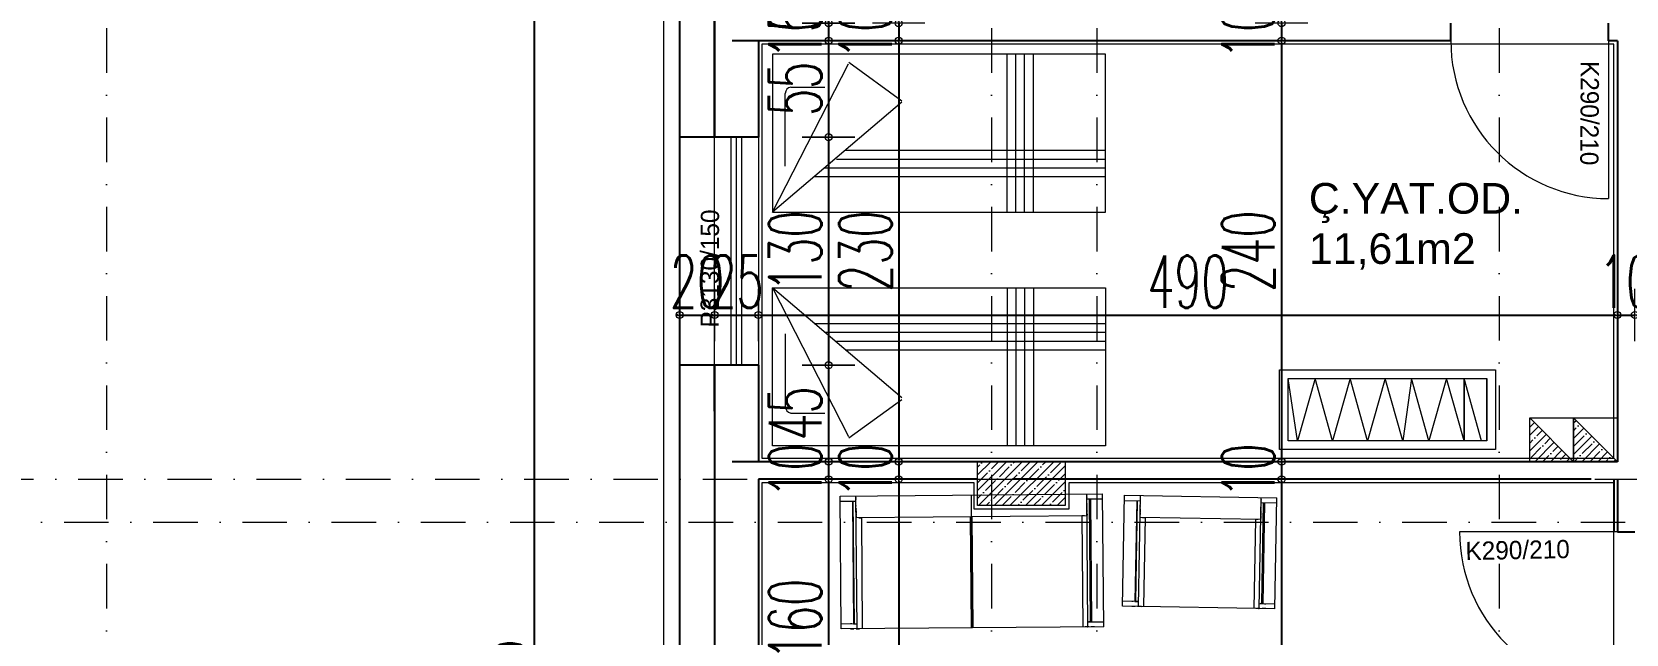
# Model space of a CAD drawing. Header units: millimetres. Extents: x -16104 to 67872, y -88009 to 12107.
# Drawn here: x 29097 to 30007, y -7058 to -6715 of the extents above; entities that cross this region are included whole.
import ezdxf

# ---------------------------------------------------------------- set-up
doc = ezdxf.new("R2010")
doc.units = ezdxf.units.MM
doc.linetypes.add('DASHDOTX2', pattern=[50.8, 25.4, -12.7, 0, -12.7])
doc.layers.get('0').update_dxf_attribs({"color": 241})
for name, color, linetype, lineweight in [('akslar', 144, 'Continuous', 20), ('baca', 46, 'Continuous', 5), ('bacas', 11, 'Continuous', 5), ('duvar', 123, 'Continuous', 25), ('emsal&kolon', 1, 'Continuous', 5), ('kapı', 3, 'Continuous', 5), ('kolon', 1, 'Continuous', 5), ('OLCU', 54, 'Continuous', 13), ('pencere', 5, 'Continuous', 5), ('POZ', 36, 'Continuous', 18), ('SıVA', 40, 'Continuous', 9), ('tefriş', 30, 'Continuous', 5), ('ÖLÇÜ', 252, 'Continuous', 20)]:
    doc.layers.add(name, color=color, linetype=linetype, lineweight=lineweight)
doc.styles.add('DIM', font='Txttw.shx', dxfattribs={"width": 0.6})
doc.styles.add('M2', font='stylu.ttf', dxfattribs={"height": 10})
doc.dimstyles.new('50', dxfattribs={"dimscale": 0, "dimtxt": 30, "dimasz": 1, "dimexe": 0, "dimexo": 2, "dimgap": 4, "dimtad": 1, "dimdec": 0, "dimzin": 0, "dimdsep": 46, "dimtxsty": 'DIM', "dimblk1": 'DOT', "dimblk2": 'DOT', "dimsah": 1, "dimcen": 1.5, "dimdle": 3, "dimse1": 1, "dimse2": 1, "dimclrd": 256, "dimclre": 9, "dimclrt": 256, "dimadec": 0, "dimazin": 0, "dimtfac": 0.24, "dimtdec": 0, "dimtix": 1, "dimtmove": 2, "dimatfit": 3, "dimldrblk": 'DOT', "dimfxl": 0, "dimtolj": 1, "dimtzin": 15, "dimarcsym": 0})

# ---------------------------------------------------------------- blocks, each defined once
blk = doc.blocks.new('NEWBLOCK4')
at = {"layer": 'bacas'}
for p, q in [((-0.8505, 0.5894), (-0.8505, 2.0869)), ((-0.093, 2.0869), (-0.8505, 2.0869)), ((-0.8205, 2.0869), (-0.8205, 1.9969)), ((-0.8205, 2.0169), (-0.1205, 2.0169)), ((-0.1205, 2.0119), (-0.8205, 2.0119)), ((-0.1205, 1.9969), (-0.1205, 2.0869)), ((-0.1205, 2.0269), (-0.1205, 2.0344)), ((-0.1205, 2.0169), (-0.1205, 2.0019)), ((-0.1205, 2.0144), (-0.1205, 2.0119)), ((-0.093, 2.0869), (-0.093, 0.5894)), ((-0.093, 2.0344), (-0.093, 2.0144)), ((-0.093, 2.0019), (-0.093, 1.9819)), ((-0.093, 1.9969), (-0.8505, 1.9969)), ((-0.8405, 1.9969), (-0.838, 1.9969)), ((-0.833, 1.9969), (-0.8305, 1.9969)), ((-0.7955, 1.9969), (-0.793, 1.9969)), ((-0.788, 1.9969), (-0.7855, 1.9969)), ((-0.7805, 1.9969), (-0.778, 1.9969)), ((-0.773, 1.9969), (-0.7705, 1.9969)), ((-0.768, 1.9969), (-0.763, 1.9969)), ((-0.7605, 1.9969), (-0.758, 1.9969)), ((-0.7555, 1.9969), (-0.753, 1.9969)), ((-0.7505, 1.9969), (-0.748, 1.9969)), ((-0.7455, 1.9969), (-0.743, 1.9969)), ((-0.7405, 1.9969), (-0.738, 1.9969)), ((-0.7355, 1.9969), (-0.733, 1.9969)), ((-0.7305, 1.9969), (-0.728, 1.9969)), ((-0.7255, 1.9969), (-0.7255, 0.6794)), ((-0.7255, 1.9969), (-0.7255, 1.9944)), ((-0.7255, 1.9819), (-0.7255, 1.9669)), ((-0.7255, 1.9669), (-0.093, 1.9669)), ((-0.093, 1.9944), (-0.093, 1.9969)), ((-0.8505, 1.3369), (-0.093, 1.3369)), ((-0.093, 1.3425), (-0.7255, 1.3425)), ((-0.093, 1.3319), (-0.7255, 1.3319)), ((-0.093, 0.6794), (-0.8505, 0.6794)), ((-0.8405, 0.6794), (-0.838, 0.6794)), ((-0.833, 0.6794), (-0.8305, 0.6794)), ((-0.8205, 0.5894), (-0.8205, 0.6794)), ((-0.1205, 0.6644), (-0.8205, 0.6644)), ((-0.8205, 0.6594), (-0.1205, 0.6594)), ((-0.7955, 0.6794), (-0.793, 0.6794)), ((-0.788, 0.6794), (-0.7855, 0.6794)), ((-0.7805, 0.6794), (-0.778, 0.6794)), ((-0.773, 0.6794), (-0.7705, 0.6794)), ((-0.768, 0.6794), (-0.763, 0.6794)), ((-0.7605, 0.6794), (-0.758, 0.6794)), ((-0.7555, 0.6794), (-0.753, 0.6794)), ((-0.7505, 0.6794), (-0.748, 0.6794)), ((-0.7455, 0.6794), (-0.743, 0.6794)), ((-0.7405, 0.6794), (-0.738, 0.6794)), ((-0.7355, 0.6794), (-0.733, 0.6794)), ((-0.7305, 0.6794), (-0.728, 0.6794)), ((-0.7255, 0.6944), (-0.7255, 0.7094)), ((-0.7255, 0.7094), (-0.093, 0.7094)), ((-0.7255, 0.6794), (-0.7255, 0.6819)), ((-0.1205, 0.6794), (-0.1205, 0.5894)), ((-0.1205, 0.6594), (-0.1205, 0.6744)), ((-0.1205, 0.6619), (-0.1205, 0.6644)), ((-0.1205, 0.6494), (-0.1205, 0.6419)), ((-0.093, 0.6744), (-0.093, 0.6944)), ((-0.093, 0.6819), (-0.093, 0.6794)), ((-0.093, 0.6419), (-0.093, 0.6619)), ((-0.093, 0.5894), (-0.8505, 0.5894))]:
    blk.add_line(p, q, dxfattribs=at)
blk = doc.blocks.new('tekli.')
at = {"layer": 'bacas'}
for p, q in [((43.44, 0), (-43.44, 0)), ((-43.44, 0), (-43.44, -63.16)), ((-38.19, 0), (-36.19, 0)), ((-34.94, 0), (-32.94, 0)), ((-34.19, 0), (-34.44, 0)), ((-34.44, 0), (-34.44, -63.16)), ((-31.44, -50.66), (-31.44, 0)), ((31.44, -50.66), (31.44, 0)), ((34.94, 0), (32.94, 0)), ((34.19, 0), (34.44, 0)), ((34.44, 0), (34.44, -63.16)), ((38.19, 0), (36.19, 0)), ((43.44, 0), (43.44, -63.16)), ((-34.44, -2.75), (-43.44, -2.75)), ((-37.44, -2.75), (-38.19, -2.75)), ((-36.44, -60.16), (-36.44, -2.75)), ((-36.44, -2.75), (-34.94, -2.75)), ((-36.19, -2.75), (-35.94, -2.75)), ((-35.94, -2.75), (-35.94, -60.16)), ((34.44, -2.75), (43.44, -2.75)), ((36.44, -2.75), (34.94, -2.75)), ((35.94, -2.75), (35.94, -60.16)), ((36.19, -2.75), (35.94, -2.75)), ((36.44, -60.16), (36.44, -2.75)), ((37.44, -2.75), (38.19, -2.75)), ((34.44, -50.66), (-34.44, -50.66)), ((-34.44, -50.66), (-34.19, -50.66)), ((-34.44, -51.16), (-34.44, -50.91)), ((-34.44, -51.66), (-34.44, -51.41)), ((-34.44, -52.16), (-34.44, -51.91)), ((-34.44, -52.66), (-34.44, -52.41)), ((-34.44, -53.16), (-34.44, -52.91)), ((-34.44, -53.66), (-34.44, -53.41)), ((-34.44, -54.16), (-34.44, -53.91)), ((-34.44, -54.91), (-34.44, -54.41)), ((-32.94, -50.66), (-31.44, -50.66)), ((32.94, -50.66), (31.44, -50.66)), ((34.44, -50.66), (34.19, -50.66)), ((34.44, -51.16), (34.44, -50.91)), ((34.44, -51.66), (34.44, -51.41)), ((34.44, -52.16), (34.44, -51.91)), ((34.44, -52.66), (34.44, -52.41)), ((34.44, -53.16), (34.44, -52.91)), ((34.44, -53.66), (34.44, -53.41)), ((34.44, -54.16), (34.44, -53.91)), ((34.44, -54.91), (34.44, -54.41)), ((-43.44, -60.16), (-34.44, -60.16)), ((-43.44, -63.16), (43.44, -63.16)), ((-34.44, -55.41), (-34.44, -55.16)), ((-34.44, -56.16), (-34.44, -55.91)), ((-34.44, -56.91), (-34.44, -56.66)), ((-34.44, -57.66), (-34.44, -57.41)), ((-34.44, -61.41), (-34.44, -61.16)), ((-34.44, -62.16), (-34.44, -61.91)), ((34.44, -55.41), (34.44, -55.16)), ((34.44, -56.16), (34.44, -55.91)), ((34.44, -56.91), (34.44, -56.66)), ((34.44, -57.66), (34.44, -57.41)), ((43.44, -60.16), (34.44, -60.16)), ((34.44, -61.41), (34.44, -61.16)), ((34.44, -62.16), (34.44, -61.91))]:
    blk.add_line(p, q, dxfattribs=at)
blk = doc.blocks.new('cv')
at = {"layer": 'tefriş', "linetype": 'ByBlock'}
for p, q in [((-13586.28, -26708.58), (-13586.28, -26744.07)), ((-13573.28, -26708.58), (-13573.28, -26744.07))]:
    blk.add_line(p, q, dxfattribs=at)
for points in [[(-13591.28, -26703.58), (-13468.02, -26703.58), (-13468.02, -26749.07), (-13591.28, -26749.07)], [(-13586.28, -26708.58), (-13473.02, -26708.58), (-13473.02, -26744.07), (-13586.28, -26744.07)]]:
    blk.add_lwpolyline(points, close=True, dxfattribs=at)
blk.add_lwpolyline([(-13583.28, -26708.58), (-13573.28, -26744.07), (-13573.28, -26708.58), (-13563.28, -26744.07), (-13553.28, -26708.58), (-13543.28, -26744.07), (-13538.28, -26708.58), (-13528.28, -26744.07), (-13518.28, -26708.58), (-13508.28, -26744.07), (-13498.28, -26708.58), (-13488.28, -26744.07), (-13478.28, -26708.58), (-13473.02, -26744.07)], dxfattribs=at)
blk = doc.blocks.new('rec')
at = {"layer": 'tefriş', "linetype": 'ByBlock'}
for p, q in [((21489.37, 4993.97), (21532.87, 4909.34)), ((21563.13, 4931.27), (21489.37, 4993.97)), ((21623.29, 4993.97), (21623.29, 4903.97)), ((21628.29, 4993.97), (21628.29, 4903.97)), ((21633.29, 4993.97), (21633.29, 4903.97)), ((21638.29, 4993.97), (21638.29, 4903.97)), ((21496.74, 4967.85), (21496.74, 4926.33)), ((21513.18, 4973.72), (21679.37, 4973.72)), ((21519.07, 4968.72), (21679.37, 4968.72)), ((21525.99, 4963.72), (21679.37, 4963.72)), ((21530.83, 4958.72), (21679.37, 4958.72)), ((21533, 4908.51), (21563.26, 4930.43)), ((21499.86, 4922.66), (21519.35, 4922.66))]:
    blk.add_line(p, q, dxfattribs=at)
blk.add_lwpolyline([(21489.37, 4993.97), (21679.37, 4993.97), (21679.37, 4903.97), (21489.37, 4903.97), (21489.37, 4993.97)], dxfattribs=at)
blk.add_arc((21500.64, 4926.49), 3.9, 182.33617, 258.52931, dxfattribs=at)
blk = doc.blocks.new('DOT')
for p, q in [((0, 15), (0, -15)), ((-2, 0), (0, 0)), ((2, 0), (0, 0))]:
    blk.add_line(p, q)
blk.add_circle((0, 0), 2)
blk = doc.blocks.new('*D7696')
at = {"layer": 'Defpoints', "color": 0, "transparency": 16777216}
for p in [(29551.93, -6704.56), (29551.93, -6709.56), (29551.93, -6709.56)]:
    blk.add_point(p, dxfattribs=at)
at = {"layer": 'OLCU', "lineweight": -2, "transparency": 16777216}
for p, q in [((29551.93, -6703.56), (29551.93, -6702.56)), ((29551.93, -6704.56), (29551.93, -6709.56)), ((29551.93, -6710.56), (29551.93, -6711.56))]:
    blk.add_line(p, q, dxfattribs=at)
for p, rotation in [((29551.93, -6704.56), 270), ((29551.93, -6709.56), 90)]:
    blk.add_blockref('DOT', p, dxfattribs=dict(at, rotation=rotation))
at = {"layer": 'OLCU', "transparency": 16777216, "insert": (29532.93, -6707.06), "char_height": 30, "attachment_point": 5, "rotation": 90, "style": 'DIM'}
blk.add_mtext('\\A1;5', dxfattribs=at)
blk = doc.blocks.new('*D7697')
at = {"layer": 'Defpoints', "color": 0, "transparency": 16777216}
for p in [(29551.93, -6709.56), (29551.93, -6719.56), (29551.93, -6719.56)]:
    blk.add_point(p, dxfattribs=at)
at = {"layer": 'OLCU', "lineweight": -2, "transparency": 16777216}
for p, q in [((29551.93, -6708.56), (29551.93, -6707.56)), ((29551.93, -6709.56), (29551.93, -6719.56)), ((29551.93, -6720.56), (29551.93, -6721.56))]:
    blk.add_line(p, q, dxfattribs=at)
for p, rotation in [((29551.93, -6709.56), 270), ((29551.93, -6719.56), 90)]:
    blk.add_blockref('DOT', p, dxfattribs=dict(at, rotation=rotation))
at = {"layer": 'OLCU', "transparency": 16777216, "insert": (29532.93, -6714.56), "char_height": 30, "attachment_point": 5, "rotation": 90, "style": 'DIM'}
blk.add_mtext('\\A1;10', dxfattribs=at)
blk = doc.blocks.new('*D8002')
at = {"layer": 'Defpoints', "color": 0, "transparency": 16777216}
for p in [(29511.93, -6719.56), (29511.93, -6774.56), (29551.93, -6774.56)]:
    blk.add_point(p, dxfattribs=at)
at = {"layer": 'OLCU', "lineweight": -2, "transparency": 16777216}
blk.add_line((29551.93, -6720.56), (29551.93, -6773.56), dxfattribs=at)
for p, rotation in [((29551.93, -6719.56), 90), ((29551.93, -6774.56), 270)]:
    blk.add_blockref('DOT', p, dxfattribs=dict(at, rotation=rotation))
at = {"layer": 'OLCU', "transparency": 16777216, "insert": (29532.93, -6747.06), "char_height": 30, "attachment_point": 5, "rotation": 90, "style": 'DIM'}
blk.add_mtext('\\A1;55', dxfattribs=at)
blk = doc.blocks.new('*D8003')
at = {"layer": 'Defpoints', "color": 0, "transparency": 16777216}
for p in [(29511.93, -6774.56), (29511.93, -6904.56), (29551.93, -6904.56)]:
    blk.add_point(p, dxfattribs=at)
at = {"layer": 'OLCU', "lineweight": -2, "transparency": 16777216}
blk.add_line((29551.93, -6775.56), (29551.93, -6903.56), dxfattribs=at)
for p, rotation in [((29551.93, -6774.56), 90), ((29551.93, -6904.56), 270)]:
    blk.add_blockref('DOT', p, dxfattribs=dict(at, rotation=rotation))
at = {"layer": 'OLCU', "transparency": 16777216, "insert": (29532.93, -6839.56), "char_height": 30, "attachment_point": 5, "rotation": 90, "style": 'DIM'}
blk.add_mtext('\\A1;130', dxfattribs=at)
blk = doc.blocks.new('*D8004')
at = {"layer": 'Defpoints', "color": 0, "transparency": 16777216}
for p in [(29511.93, -6904.56), (29511.93, -6959.56), (29551.93, -6959.56)]:
    blk.add_point(p, dxfattribs=at)
at = {"layer": 'OLCU', "lineweight": -2, "transparency": 16777216}
blk.add_line((29551.93, -6905.56), (29551.93, -6958.56), dxfattribs=at)
for p, rotation in [((29551.93, -6904.56), 90), ((29551.93, -6959.56), 270)]:
    blk.add_blockref('DOT', p, dxfattribs=dict(at, rotation=rotation))
at = {"layer": 'OLCU', "transparency": 16777216, "insert": (29532.93, -6932.06), "char_height": 30, "attachment_point": 5, "rotation": 90, "style": 'DIM'}
blk.add_mtext('\\A1;45', dxfattribs=at)
blk = doc.blocks.new('*D7698')
at = {"layer": 'Defpoints', "color": 0, "transparency": 16777216}
for p in [(29551.93, -6959.56), (29551.93, -6969.56), (29551.93, -6969.56)]:
    blk.add_point(p, dxfattribs=at)
at = {"layer": 'OLCU', "lineweight": -2, "transparency": 16777216}
for p, q in [((29551.93, -6958.56), (29551.93, -6957.56)), ((29551.93, -6959.56), (29551.93, -6969.56)), ((29551.93, -6970.56), (29551.93, -6971.56))]:
    blk.add_line(p, q, dxfattribs=at)
for p, rotation in [((29551.93, -6959.56), 270), ((29551.93, -6969.56), 90)]:
    blk.add_blockref('DOT', p, dxfattribs=dict(at, rotation=rotation))
at = {"layer": 'OLCU', "transparency": 16777216, "insert": (29532.93, -6964.56), "char_height": 30, "attachment_point": 5, "rotation": 90, "style": 'DIM'}
blk.add_mtext('\\A1;10', dxfattribs=at)
blk = doc.blocks.new('*D8005')
at = {"layer": 'Defpoints', "color": 0, "transparency": 16777216}
for p in [(29511.93, -6969.56), (29511.93, -7129.31), (29551.93, -7129.31)]:
    blk.add_point(p, dxfattribs=at)
at = {"layer": 'OLCU', "lineweight": -2, "transparency": 16777216}
blk.add_line((29551.93, -6970.56), (29551.93, -7128.31), dxfattribs=at)
for p, rotation in [((29551.93, -6969.56), 90), ((29551.93, -7129.31), 270)]:
    blk.add_blockref('DOT', p, dxfattribs=dict(at, rotation=rotation))
at = {"layer": 'OLCU', "transparency": 16777216, "insert": (29532.93, -7049.44), "char_height": 30, "attachment_point": 5, "rotation": 90, "style": 'DIM'}
blk.add_mtext('\\A1;160', dxfattribs=at)
blk = doc.blocks.new('*D7701')
at = {"layer": 'Defpoints', "color": 0, "transparency": 16777216}
for p in [(29591.93, -6709.56), (29591.93, -6719.56), (29591.93, -6719.56)]:
    blk.add_point(p, dxfattribs=at)
at = {"layer": 'OLCU', "lineweight": -2, "transparency": 16777216}
for p, q in [((29591.93, -6708.56), (29591.93, -6707.56)), ((29591.93, -6709.56), (29591.93, -6719.56)), ((29591.93, -6720.56), (29591.93, -6721.56))]:
    blk.add_line(p, q, dxfattribs=at)
for p, rotation in [((29591.93, -6709.56), 270), ((29591.93, -6719.56), 90)]:
    blk.add_blockref('DOT', p, dxfattribs=dict(at, rotation=rotation))
at = {"layer": 'OLCU', "transparency": 16777216, "insert": (29572.93, -6714.56), "char_height": 30, "attachment_point": 5, "rotation": 90, "style": 'DIM'}
blk.add_mtext('\\A1;10', dxfattribs=at)
blk = doc.blocks.new('*D7702')
at = {"layer": 'Defpoints', "color": 0, "transparency": 16777216}
for p in [(29591.93, -6719.56), (29591.93, -6959.56), (29591.93, -6959.56)]:
    blk.add_point(p, dxfattribs=at)
at = {"layer": 'OLCU', "lineweight": -2, "transparency": 16777216}
blk.add_line((29591.93, -6720.56), (29591.93, -6958.56), dxfattribs=at)
for p, rotation in [((29591.93, -6719.56), 90), ((29591.93, -6959.56), 270)]:
    blk.add_blockref('DOT', p, dxfattribs=dict(at, rotation=rotation))
at = {"layer": 'OLCU', "transparency": 16777216, "insert": (29572.93, -6839.56), "char_height": 30, "attachment_point": 5, "rotation": 90, "style": 'DIM'}
blk.add_mtext('\\A1;230', dxfattribs=at)
blk = doc.blocks.new('*D7703')
at = {"layer": 'Defpoints', "color": 0, "transparency": 16777216}
for p in [(29591.93, -6959.56), (29591.93, -6969.56), (29591.93, -6969.56)]:
    blk.add_point(p, dxfattribs=at)
at = {"layer": 'OLCU', "lineweight": -2, "transparency": 16777216}
for p, q in [((29591.93, -6958.56), (29591.93, -6957.56)), ((29591.93, -6959.56), (29591.93, -6969.56)), ((29591.93, -6970.56), (29591.93, -6971.56))]:
    blk.add_line(p, q, dxfattribs=at)
for p, rotation in [((29591.93, -6959.56), 270), ((29591.93, -6969.56), 90)]:
    blk.add_blockref('DOT', p, dxfattribs=dict(at, rotation=rotation))
at = {"layer": 'OLCU', "transparency": 16777216, "insert": (29572.93, -6964.56), "char_height": 30, "attachment_point": 5, "rotation": 90, "style": 'DIM'}
blk.add_mtext('\\A1;10', dxfattribs=at)
blk = doc.blocks.new('*D7704')
at = {"layer": 'Defpoints', "color": 0, "transparency": 16777216}
for p in [(29591.93, -6969.56), (29591.93, -7419.06), (29591.93, -7419.06)]:
    blk.add_point(p, dxfattribs=at)
at = {"layer": 'OLCU', "lineweight": -2, "transparency": 16777216}
blk.add_line((29591.93, -6970.56), (29591.93, -7418.06), dxfattribs=at)
for p, rotation in [((29591.93, -6969.56), 90), ((29591.93, -7419.06), 270)]:
    blk.add_blockref('DOT', p, dxfattribs=dict(at, rotation=rotation))
at = {"layer": 'OLCU', "transparency": 16777216, "insert": (29572.93, -7194.31), "char_height": 30, "attachment_point": 5, "rotation": 90, "style": 'DIM'}
blk.add_mtext('\\A1;450', dxfattribs=at)
blk = doc.blocks.new('*D7715')
at = {"layer": 'Defpoints', "color": 0, "transparency": 16777216}
for p in [(29810.35, -6709.56), (29810.35, -6719.56), (29810.35, -6719.56)]:
    blk.add_point(p, dxfattribs=at)
at = {"layer": 'OLCU', "lineweight": -2, "transparency": 16777216}
for p, q in [((29810.35, -6708.56), (29810.35, -6707.56)), ((29810.35, -6709.56), (29810.35, -6719.56)), ((29810.35, -6720.56), (29810.35, -6721.56))]:
    blk.add_line(p, q, dxfattribs=at)
for p, rotation in [((29810.35, -6709.56), 270), ((29810.35, -6719.56), 90)]:
    blk.add_blockref('DOT', p, dxfattribs=dict(at, rotation=rotation))
at = {"layer": 'OLCU', "transparency": 16777216, "insert": (29791.35, -6714.56), "char_height": 30, "attachment_point": 5, "rotation": 90, "style": 'DIM'}
blk.add_mtext('\\A1;10', dxfattribs=at)
blk = doc.blocks.new('*D8039')
at = {"layer": 'Defpoints', "color": 0, "transparency": 16777216}
for p in [(29486.93, -6875.94), (29466.93, -6904.56), (29486.93, -6904.56)]:
    blk.add_point(p, dxfattribs=at)
at = {"layer": 'OLCU', "lineweight": -2, "transparency": 16777216}
for p, q in [((29465.93, -6875.94), (29464.93, -6875.94)), ((29466.93, -6875.94), (29486.93, -6875.94)), ((29487.93, -6875.94), (29488.93, -6875.94))]:
    blk.add_line(p, q, dxfattribs=at)
blk.add_blockref('DOT', (29466.93, -6875.94), dxfattribs=at)
at = {"layer": 'OLCU', "lineweight": -2, "transparency": 16777216, "rotation": 180}
blk.add_blockref('DOT', (29486.93, -6875.94), dxfattribs=at)
at = {"layer": 'OLCU', "transparency": 16777216, "insert": (29476.93, -6856.94), "char_height": 30, "attachment_point": 5, "style": 'DIM'}
blk.add_mtext('\\A1;20', dxfattribs=at)
blk = doc.blocks.new('*D7737')
at = {"layer": 'Defpoints', "color": 0, "transparency": 16777216}
for p in [(29486.93, -6875.94), (29511.93, -6875.94), (29511.93, -6875.94)]:
    blk.add_point(p, dxfattribs=at)
at = {"layer": 'OLCU', "lineweight": -2, "transparency": 16777216}
for p, q in [((29485.93, -6875.94), (29484.93, -6875.94)), ((29486.93, -6875.94), (29511.93, -6875.94)), ((29512.93, -6875.94), (29513.93, -6875.94))]:
    blk.add_line(p, q, dxfattribs=at)
blk.add_blockref('DOT', (29486.93, -6875.94), dxfattribs=at)
at = {"layer": 'OLCU', "lineweight": -2, "transparency": 16777216, "rotation": 180}
blk.add_blockref('DOT', (29511.93, -6875.94), dxfattribs=at)
at = {"layer": 'OLCU', "transparency": 16777216, "insert": (29499.43, -6856.94), "char_height": 30, "attachment_point": 5, "style": 'DIM'}
blk.add_mtext('\\A1;25', dxfattribs=at)
blk = doc.blocks.new('*D7738')
at = {"layer": 'Defpoints', "color": 0, "transparency": 16777216}
for p in [(29511.93, -6875.94), (30001.93, -6875.94), (30001.93, -6875.94)]:
    blk.add_point(p, dxfattribs=at)
at = {"layer": 'OLCU', "lineweight": -2, "transparency": 16777216}
blk.add_line((29512.93, -6875.94), (30000.93, -6875.94), dxfattribs=at)
at = {"layer": 'OLCU', "lineweight": -2, "transparency": 16777216, "rotation": 180}
blk.add_blockref('DOT', (29511.93, -6875.94), dxfattribs=at)
at = {"layer": 'OLCU', "lineweight": -2, "transparency": 16777216}
blk.add_blockref('DOT', (30001.93, -6875.94), dxfattribs=at)
at = {"layer": 'OLCU', "transparency": 16777216, "insert": (29756.93, -6856.94), "char_height": 30, "attachment_point": 5, "style": 'DIM'}
blk.add_mtext('\\A1;490', dxfattribs=at)
blk = doc.blocks.new('*D7739')
at = {"layer": 'Defpoints', "color": 0, "transparency": 16777216}
for p in [(30001.93, -6875.94), (30011.93, -6875.94), (30011.93, -6875.94)]:
    blk.add_point(p, dxfattribs=at)
at = {"layer": 'OLCU', "lineweight": -2, "transparency": 16777216}
for p, q in [((30000.93, -6875.94), (29999.93, -6875.94)), ((30001.93, -6875.94), (30011.93, -6875.94)), ((30012.93, -6875.94), (30013.93, -6875.94))]:
    blk.add_line(p, q, dxfattribs=at)
blk.add_blockref('DOT', (30001.93, -6875.94), dxfattribs=at)
at = {"layer": 'OLCU', "lineweight": -2, "transparency": 16777216, "rotation": 180}
blk.add_blockref('DOT', (30011.93, -6875.94), dxfattribs=at)
at = {"layer": 'OLCU', "transparency": 16777216, "insert": (30006.93, -6856.94), "char_height": 30, "attachment_point": 5, "style": 'DIM'}
blk.add_mtext('\\A1;10', dxfattribs=at)
blk = doc.blocks.new('*D7969')
at = {"layer": 'Defpoints', "color": 0, "transparency": 16777216}
for p in [(29384.22, -6589.56), (29486.93, -6589.56), (29486.93, -7594.06)]:
    blk.add_point(p, dxfattribs=at)
at = {"layer": 'OLCU', "lineweight": -2, "transparency": 16777216}
blk.add_line((29384.22, -7593.06), (29384.22, -6590.56), dxfattribs=at)
for p, rotation in [((29384.22, -6589.56), 90), ((29384.22, -7594.06), 270)]:
    blk.add_blockref('DOT', p, dxfattribs=dict(at, rotation=rotation))
at = {"layer": 'OLCU', "transparency": 16777216, "insert": (29365.22, -7091.81), "char_height": 30, "attachment_point": 5, "rotation": 90, "style": 'DIM'}
blk.add_mtext('\\A1;1005', dxfattribs=at)
blk = doc.blocks.new('*D7950')
at = {"layer": 'Defpoints', "color": 0, "transparency": 16777216}
for p in [(29810.35, -6719.56), (29810.35, -6959.56), (29810.35, -6959.56)]:
    blk.add_point(p, dxfattribs=at)
at = {"layer": 'OLCU', "lineweight": -2, "transparency": 16777216}
blk.add_line((29810.35, -6720.56), (29810.35, -6958.56), dxfattribs=at)
for p, rotation in [((29810.35, -6719.56), 90), ((29810.35, -6959.56), 270)]:
    blk.add_blockref('DOT', p, dxfattribs=dict(at, rotation=rotation))
at = {"layer": 'OLCU', "transparency": 16777216, "insert": (29791.35, -6839.56), "char_height": 30, "attachment_point": 5, "rotation": 90, "style": 'DIM'}
blk.add_mtext('\\A1;240', dxfattribs=at)
blk = doc.blocks.new('*D7951')
at = {"layer": 'Defpoints', "color": 0, "transparency": 16777216}
for p in [(29810.35, -6959.56), (29810.35, -6969.56), (29810.35, -6969.56)]:
    blk.add_point(p, dxfattribs=at)
at = {"layer": 'OLCU', "lineweight": -2, "transparency": 16777216}
for p, q in [((29810.35, -6958.56), (29810.35, -6957.56)), ((29810.35, -6959.56), (29810.35, -6969.56)), ((29810.35, -6970.56), (29810.35, -6971.56))]:
    blk.add_line(p, q, dxfattribs=at)
for p, rotation in [((29810.35, -6959.56), 270), ((29810.35, -6969.56), 90)]:
    blk.add_blockref('DOT', p, dxfattribs=dict(at, rotation=rotation))
at = {"layer": 'OLCU', "transparency": 16777216, "insert": (29791.35, -6964.56), "char_height": 30, "attachment_point": 5, "rotation": 90, "style": 'DIM'}
blk.add_mtext('\\A1;10', dxfattribs=at)
blk = doc.blocks.new('*D7952')
at = {"layer": 'Defpoints', "color": 0, "transparency": 16777216}
for p in [(29810.35, -6969.56), (29810.35, -7569.06), (29810.35, -7569.06)]:
    blk.add_point(p, dxfattribs=at)
at = {"layer": 'OLCU', "lineweight": -2, "transparency": 16777216}
blk.add_line((29810.35, -6970.56), (29810.35, -7568.06), dxfattribs=at)
for p, rotation in [((29810.35, -6969.56), 90), ((29810.35, -7569.06), 270)]:
    blk.add_blockref('DOT', p, dxfattribs=dict(at, rotation=rotation))
at = {"layer": 'OLCU', "transparency": 16777216, "insert": (29791.35, -7269.31), "char_height": 30, "attachment_point": 5, "rotation": 90, "style": 'DIM'}
blk.add_mtext('\\A1;600', dxfattribs=at)

msp = doc.modelspace()

# ---------------------------------------------------------------- hatches: boundary and pattern name
at = {"layer": 'kolon'}
h = msp.add_hatch(dxfattribs=at)
h.set_pattern_fill('ANSI35,_O', color=256)
h.set_pattern_definition([(45, (24963.91, -10930.656), (-4.490128, 4.490128), []), (45, (24968.4, -10930.656), (-4.490128, 4.490128), [7.9375, -1.5875, 0, -1.5875])])
h.paths.add_polyline_path([(29686.93, -6984.56), (29686.93, -6959.56), (29636.93, -6959.56), (29636.93, -6984.56)])
at = {"layer": 'ÖLÇÜ'}
h = msp.add_hatch(dxfattribs=at)
h.set_pattern_fill('ANSI35,_O', color=256)
h.set_pattern_definition([(45, (14394.383, 32421.2484), (-4.4901281, 4.4901281), []), (45, (14398.8734, 32421.2484), (-4.4901281, 4.4901281), [7.9375, -1.5875, 0, -1.5875])])
h.paths.add_polyline_path([(29951.93, -6934.56), (29951.93, -6936.56), (29953.93, -6936.56)])
h.paths.add_polyline_path([(29953.93, -6936.56), (29951.93, -6936.56), (29951.93, -6959.06), (29976.43, -6959.06)])
h.paths.add_polyline_path([(29976.43, -6959.06), (29951.93, -6959.06), (29951.93, -6959.56), (29976.93, -6959.56)])
h.paths.add_polyline_path([(29978.93, -6936.56), (29976.93, -6936.56), (29976.93, -6959.06), (29999.93, -6959.06), (29999.93, -6957.56)])
h.paths.add_polyline_path([(29976.93, -6934.56), (29976.93, -6936.56), (29978.93, -6936.56)])
h.paths.add_polyline_path([(29999.93, -6959.06), (29976.93, -6959.06), (29976.93, -6959.56), (29999.93, -6959.56)])
h.paths.add_polyline_path([(30001.43, -6959.06), (29999.93, -6959.06), (29999.93, -6959.56), (30001.93, -6959.56)])
h.paths.add_polyline_path([(29999.93, -6957.56), (29999.93, -6959.06), (30001.43, -6959.06)])

# ---------------------------------------------------------------- linework, layer by layer
at = {"layer": 'akslar', "linetype": 'DASHDOTX2'}
for p, q in [((29139.93, -5134.56), (29139.93, -7944.06)), ((29644.89, -5134.56), (29644.89, -7944.06)), ((29704.93, -5134.56), (29704.93, -7944.06)), ((29934.43, -5134.56), (29934.43, -7944.06)), ((28513.01, -6969.56), (31563.01, -6969.56)), ((28504.93, -6994.06), (31554.93, -6994.06))]:
    msp.add_line(p, q, dxfattribs=at)
at = {"layer": 'baca'}
for points in [[(29951.93, -6934.56), (29976.93, -6934.56), (29976.93, -6959.56), (29951.93, -6959.56), (29951.93, -6934.56), (29976.93, -6959.56)], [(29976.93, -6934.56), (30001.93, -6934.56), (30001.93, -6959.56), (29976.93, -6959.56), (29976.93, -6934.56), (30001.93, -6959.56)]]:
    msp.add_lwpolyline(points, dxfattribs=at)
at = {"layer": 'duvar'}
for p, q in [((29466.93, -6654.56), (29466.93, -7259.31)), ((29466.93, -6704.56), (29466.93, -6774.56)), ((29486.93, -6774.56), (29486.93, -6704.56)), ((29486.93, -6704.56), (29486.93, -6774.56)), ((29486.93, -6704.56), (29486.93, -6774.56)), ((29906.93, -6719.56), (29906.93, -6709.56)), ((29996.93, -6719.56), (29996.93, -6709.56)), ((29906.93, -6719.56), (29496.93, -6719.56)), ((29511.93, -6719.56), (29511.93, -6774.56)), ((30001.93, -6719.56), (29996.93, -6719.56)), ((30001.93, -6719.56), (30001.93, -6959.56)), ((29511.93, -6774.56), (29466.93, -6774.56)), ((29466.93, -6904.56), (29466.93, -7129.31)), ((29511.93, -6904.56), (29466.93, -6904.56)), ((29486.93, -6930.81), (29486.93, -6904.56)), ((29486.93, -6904.56), (29486.93, -6930.81)), ((29486.93, -6904.56), (29486.93, -7129.31)), ((29511.93, -6904.56), (29511.93, -6959.56)), ((29511.93, -6904.56), (29511.93, -6959.56)), ((29486.93, -6930.81), (29486.93, -7060.81)), ((29511.93, -6939.56), (29511.93, -6959.56)), ((30001.93, -6959.56), (29496.93, -6959.56)), ((29636.93, -6969.56), (29511.93, -6969.56)), ((29511.93, -6969.56), (29511.93, -7129.31)), ((29986.93, -6969.56), (29656.93, -6969.56)), ((29999.93, -6969.56), (29999.93, -6999.56)), ((30001.93, -6969.56), (30001.93, -6999.56)), ((30001.93, -6999.56), (30011.93, -6999.56))]:
    msp.add_line(p, q, dxfattribs=at)
at = {"layer": 'emsal&kolon'}
msp.add_lwpolyline([(29636.93, -6984.56), (29636.93, -6959.56), (29686.93, -6959.56), (29686.93, -6984.56), (29636.93, -6984.56)], dxfattribs=at)
at = {"layer": 'kapı'}
for p, q in [((29996.93, -6719.56), (29996.93, -6809.56)), ((30001.93, -6999.56), (29911.93, -6999.56))]:
    msp.add_line(p, q, dxfattribs=at)
for centre in [(29996.93, -6719.56), (30001.93, -6999.56)]:
    msp.add_arc(centre, 90, 180, 270, dxfattribs=at)
at = {"layer": 'pencere'}
for p, q in [((29486.93, -6904.56), (29486.93, -6774.56)), ((29496.43, -6904.56), (29496.43, -6774.56)), ((29499.43, -6904.56), (29499.43, -6774.56)), ((29502.43, -6904.56), (29502.43, -6774.56)), ((29511.93, -6774.56), (29511.93, -6904.56))]:
    msp.add_line(p, q, dxfattribs=at)
at = {"layer": 'SıVA'}
for points in [[(30594.93, -6842.56), (30594.93, -7357.06), (30459.93, -7357.06), (30459.93, -7617.06), (29677.93, -7617.06), (29677.93, -7447.06), (29457.93, -7447.06), (29457.93, -6592.56), (28995.93, -6592.56), (28995.93, -6077.87), (28825.93, -6077.87), (28825.93, -5625.56), (29115.93, -5625.56), (29115.93, -5455.56), (30937.93, -5455.56), (30937.93, -5625.56), (31227.93, -5625.56), (31227.93, -6077.87), (31057.93, -6077.87), (31057.93, -6572.56), (30897.93, -6572.56), (30897.93, -6842.56)], [(29921.93, -6721.56), (29513.93, -6721.56), (29513.93, -6957.56), (29999.93, -6957.56), (29999.93, -6721.56)], [(29713.93, -7567.06), (29999.93, -7567.06), (29999.93, -7089.56), (29999.93, -6971.56), (29688.93, -6971.56), (29688.93, -6986.56), (29634.93, -6986.56), (29634.93, -6971.56), (29513.93, -6971.56), (29513.93, -7129.31), (29513.93, -7417.06), (29634.93, -7417.06), (29634.93, -7407.06), (29673.93, -7407.06), (29673.93, -7417.06), (29713.93, -7417.06)]]:
    msp.add_lwpolyline(points, close=True, dxfattribs=at)
at = {"layer": 'tefriş', "linetype": 'ByBlock'}
for p, q in [((29653.79, -6817.3), (29653.79, -6727.3)), ((29658.79, -6817.3), (29658.79, -6727.3)), ((29663.79, -6817.3), (29663.79, -6727.3)), ((29668.79, -6817.3), (29668.79, -6727.3)), ((29519.86, -6817.3), (29563.36, -6732.67)), ((29563.49, -6731.84), (29593.76, -6753.77)), ((29530.36, -6746), (29549.84, -6746)), ((29593.63, -6754.6), (29519.86, -6817.3)), ((29527.24, -6791.18), (29527.24, -6749.66)), ((29561.33, -6782.06), (29709.86, -6782.06)), ((29549.56, -6792.06), (29709.86, -6792.06)), ((29556.49, -6787.06), (29709.86, -6787.06)), ((29543.68, -6797.06), (29709.86, -6797.06))]:
    msp.add_line(p, q, dxfattribs=at)
msp.add_lwpolyline([(29519.86, -6817.3), (29709.86, -6817.3), (29709.86, -6727.3), (29519.86, -6727.3), (29519.86, -6817.3)], dxfattribs=at)
msp.add_arc((29531.13, -6749.82), 3.9, 101.47069, 177.66383, dxfattribs=at)

# ---------------------------------------------------------------- block references
at = {"layer": 'duvar'}
msp.add_blockref('rec', (8030.5, -11854.48), dxfattribs=at)
at = {"layer": 'tefriş', "rotation": 180}
msp.add_blockref('cv', (16341.18, -33656.28), dxfattribs=at)
at = {"layer": 'tefriş', "xscale": 99.99999999999761, "yscale": 99.99999999999761, "zscale": 99.99999999999761, "rotation": 270.4785116298202}
msp.add_blockref('NEWBLOCK4', (29500.29, -7064.66), dxfattribs=at)
at = {"layer": 'tefriş', "xscale": -1, "rotation": 178.9850771958467}
msp.add_blockref('tekli.', (29763.11, -7042.6), dxfattribs=at)

# ---------------------------------------------------------------- texts
at = {"layer": 'emsal&kolon', "char_height": 17.5, "width": 1076.8413, "attachment_point": 9}
for s, insert in [('{\\fArial|b0|i0|c162|p34;Ç.YAT.OD.}', (29948.14, -6823.58)), ('{\\fArial|b0|i0|c162|p34;11,61m2}', (29921.09, -6850.07))]:
    msp.add_mtext(s, dxfattribs=dict(at, insert=insert))
at = {"layer": 'POZ', "style": 'M2', "flags": 4}
for tag, p, rotation in [('K290/210', (29981.1, -6731.06), 269.63996), ('P3130/150', (29489.27, -6883.08), 89.83596), ('K290/210', (29915.36, -7015.68), 1.13919)]:
    msp.add_attdef(tag, p, 'K1 80/210', height=10.4, rotation=rotation, dxfattribs=at)

# ---------------------------------------------------------------- dimensions: what is measured, and where the dimension line sits
at = {"layer": 'OLCU'}
dim = msp.add_aligned_dim(p1=(29486.92750704, -7594.06011155), p2=(29486.92750704, -6589.56011155), distance=102.70769654, dimstyle='50', override={"dimscale": 1}, dxfattribs=at)
dim.commit()
dim.dimension.update_dxf_attribs({"geometry": '*D7969', "text_midpoint": (29365.2198105, -7091.81011155)})
for base, p1, p2, picture, middle in [((29551.93, -6719.56), (29551.93, -6709.56), (29551.93, -6719.56), '*D7697', (29532.93, -6714.56)), ((29591.93, -6719.56), (29591.93, -6709.56), (29591.93, -6719.56), '*D7701', (29572.93, -6714.56)), ((29810.35, -6719.56), (29810.35, -6709.56), (29810.35, -6719.56), '*D7715', (29791.35, -6714.56)), ((29551.93, -6709.56), (29551.93, -6704.56), (29551.93, -6709.56), '*D7696', (29532.93, -6707.06)), ((29551.93, -6774.56), (29511.93, -6719.56), (29511.93, -6774.56), '*D8002', (29532.93, -6747.06)), ((29810.35, -6959.56), (29810.35, -6719.56), (29810.35, -6959.56), '*D7950', (29791.35, -6839.56)), ((29551.93, -6904.56), (29511.93, -6774.56), (29511.93, -6904.56), '*D8003', (29532.93, -6839.56)), ((29551.93, -6969.56), (29551.93, -6959.56), (29551.93, -6969.56), '*D7698', (29532.93, -6964.56)), ((29591.93, -6969.56), (29591.93, -6959.56), (29591.93, -6969.56), '*D7703', (29572.93, -6964.56)), ((29810.35, -6969.56), (29810.35, -6959.56), (29810.35, -6969.56), '*D7951', (29791.35, -6964.56)), ((29551.93, -7129.31), (29511.93, -6969.56), (29511.93, -7129.31), '*D8005', (29532.93, -7049.44)), ((29591.92750704, -7419.06011155), (29591.92750704, -6969.56011155), (29591.92750704, -7419.06011155), '*D7704', (29572.92750704, -7194.31011155)), ((29810.34555614, -7569.06011155), (29810.34555614, -6969.56011155), (29810.34555614, -7569.06011155), '*D7952', (29791.34555614, -7269.31011155))]:
    dim = msp.add_linear_dim(base=base, p1=p1, p2=p2, angle=90, dimstyle='50', override={"dimscale": 1}, dxfattribs=at)
    dim.commit()
    dim.dimension.update_dxf_attribs({"geometry": picture, "text_midpoint": middle})
for base, p1, p2, text, picture, middle in [((29591.93, -6959.56), (29591.93, -6719.56), (29591.93, -6959.56), '230', '*D7702', (29572.93, -6839.56)), ((29551.93, -6959.56), (29511.93, -6904.56), (29511.93, -6959.56), '45', '*D8004', (29532.93, -6932.06))]:
    dim = msp.add_linear_dim(base=base, p1=p1, p2=p2, angle=90, text=text, dimstyle='50', override={"dimscale": 1}, dxfattribs=at)
    dim.commit()
    dim.dimension.update_dxf_attribs({"geometry": picture, "text_midpoint": middle})
for base, p1, p2, picture, middle in [((29486.93, -6875.94), (29466.93, -6904.56), (29486.93, -6904.56), '*D8039', (29476.93, -6856.94)), ((29511.93, -6875.94), (29486.93, -6875.94), (29511.93, -6875.94), '*D7737', (29499.43, -6856.94)), ((30001.93, -6875.94), (29511.93, -6875.94), (30001.93, -6875.94), '*D7738', (29756.93, -6856.94)), ((30011.93, -6875.94), (30001.93, -6875.94), (30011.93, -6875.94), '*D7739', (30006.93, -6856.94))]:
    dim = msp.add_linear_dim(base=base, p1=p1, p2=p2, dimstyle='50', override={"dimscale": 1}, dxfattribs=at)
    dim.commit()
    dim.dimension.update_dxf_attribs({"geometry": picture, "text_midpoint": middle})

doc.saveas('drawing.dxf')
